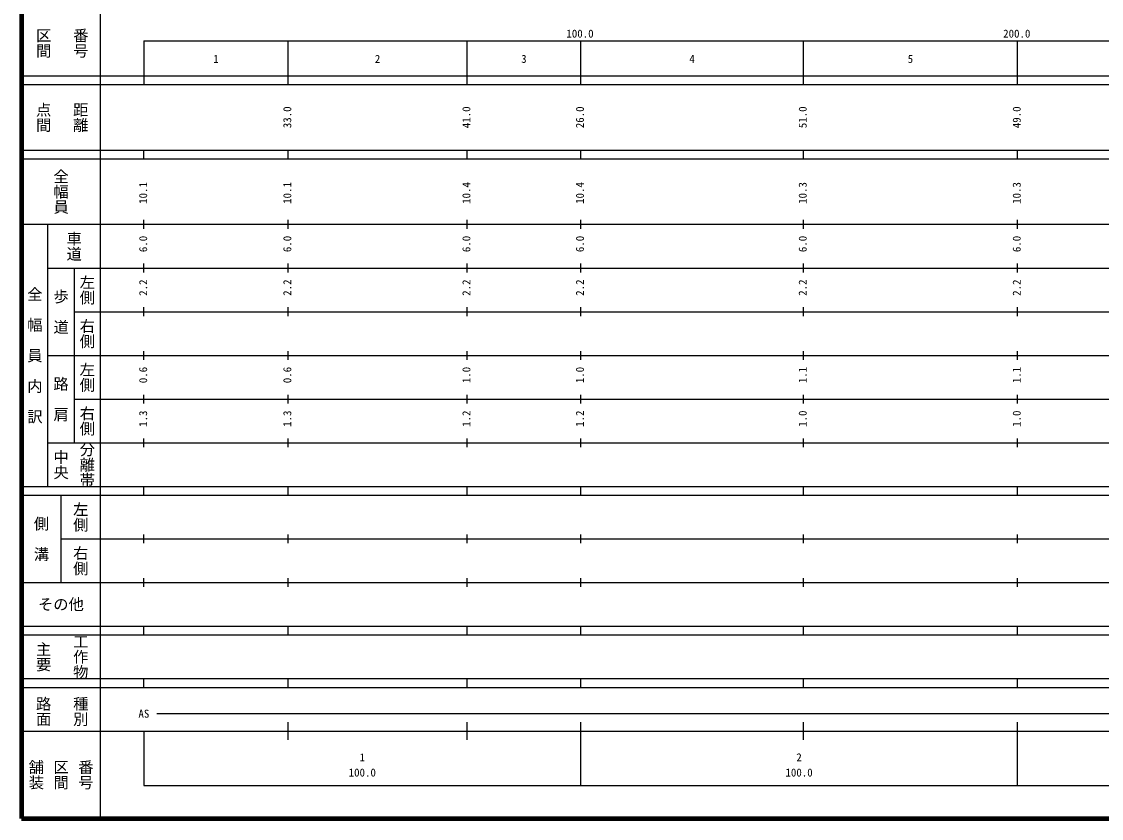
# Model space of a CAD drawing. Units: millimetres on the paper, enlarged 1000 times. Extents: x 40000 to 680000, y 20000 to 380000.
# Drawn here: x 40000 to 287220, y 20000 to 202409 of the extents above; entities that cross this region are included whole.
import ezdxf
from ezdxf.enums import TextEntityAlignment as Align

# ---------------------------------------------------------------- set-up
doc = ezdxf.new("R2010")
doc.units = ezdxf.units.MM
doc.header["$LTSCALE"] = 1000
doc.layers.add('M-TTL', color=2, linetype='Continuous', lineweight=140)
doc.layers.add('M-TTL-BAND', color=7, linetype='Continuous', lineweight=25)
doc.styles.add('@ＭＳ ゴシック', font='')
doc.styles.add('ＭＳ ゴシック', font='')
doc.styles.get('@ＭＳ ゴシック').set_extended_font_data('@MS Gothic')
doc.styles.get('ＭＳ ゴシック').set_extended_font_data('MS Gothic')

msp = doc.modelspace()

# ---------------------------------------------------------------- linework, layer by layer
at = {"layer": 'M-TTL'}
for p, q in [((40000, 380000), (40000, 20000)), ((40000, 20000), (680000, 20000))]:
    msp.add_line(p, q, dxfattribs=at)
at = {"layer": 'M-TTL-BAND'}
for p, q in [((58000, 370000), (58000, 20000)), ((68000, 198000), (579000, 198000)), ((68000, 198000), (68000, 188000)), ((101000, 188000), (101000, 198000)), ((142000, 188000), (142000, 198000)), ((168000, 188000), (168000, 198000)), ((219000, 188000), (219000, 198000)), ((268000, 188000), (268000, 198000)), ((40000, 190000), (579000, 190000)), ((40000, 188000), (579000, 188000)), ((40000, 173000), (579000, 173000)), ((40000, 171000), (579000, 171000)), ((68000, 171000), (68000, 173000)), ((101000, 171000), (101000, 173000)), ((142000, 171000), (142000, 173000)), ((168000, 171000), (168000, 173000)), ((219000, 171000), (219000, 173000)), ((268000, 171000), (268000, 173000)), ((40000, 156000), (579000, 156000)), ((46000, 96000), (46000, 156000)), ((68000, 155000), (68000, 157000)), ((101000, 155000), (101000, 157000)), ((142000, 155000), (142000, 157000)), ((168000, 155000), (168000, 157000)), ((219000, 155000), (219000, 157000)), ((268000, 155000), (268000, 157000)), ((46000, 146000), (579000, 146000)), ((52000, 146000), (52000, 106000)), ((68000, 145000), (68000, 147000)), ((101000, 145000), (101000, 147000)), ((142000, 145000), (142000, 147000)), ((168000, 145000), (168000, 147000)), ((219000, 145000), (219000, 147000)), ((268000, 145000), (268000, 147000)), ((52000, 136000), (579000, 136000)), ((68000, 135000), (68000, 137000)), ((101000, 135000), (101000, 137000)), ((142000, 135000), (142000, 137000)), ((168000, 135000), (168000, 137000)), ((219000, 135000), (219000, 137000)), ((268000, 135000), (268000, 137000)), ((68000, 125000), (68000, 127000)), ((101000, 125000), (101000, 127000)), ((142000, 125000), (142000, 127000)), ((168000, 125000), (168000, 127000)), ((219000, 125000), (219000, 127000)), ((268000, 125000), (268000, 127000)), ((46000, 126000), (579000, 126000)), ((68000, 115000), (68000, 117000)), ((101000, 115000), (101000, 117000)), ((142000, 115000), (142000, 117000)), ((168000, 115000), (168000, 117000)), ((219000, 115000), (219000, 117000)), ((268000, 115000), (268000, 117000)), ((52000, 116000), (579000, 116000)), ((68000, 105000), (68000, 107000)), ((101000, 105000), (101000, 107000)), ((142000, 105000), (142000, 107000)), ((168000, 105000), (168000, 107000)), ((219000, 105000), (219000, 107000)), ((268000, 105000), (268000, 107000)), ((46000, 106000), (579000, 106000)), ((40000, 96000), (579000, 96000)), ((40000, 94000), (579000, 94000)), ((49000, 94000), (49000, 74000)), ((68000, 94000), (68000, 96000)), ((101000, 94000), (101000, 96000)), ((142000, 94000), (142000, 96000)), ((168000, 94000), (168000, 96000)), ((219000, 94000), (219000, 96000)), ((268000, 94000), (268000, 96000)), ((68000, 83000), (68000, 85000)), ((101000, 83000), (101000, 85000)), ((142000, 83000), (142000, 85000)), ((168000, 83000), (168000, 85000)), ((219000, 83000), (219000, 85000)), ((268000, 83000), (268000, 85000)), ((49000, 84000), (579000, 84000)), ((68000, 73000), (68000, 75000)), ((101000, 73000), (101000, 75000)), ((142000, 73000), (142000, 75000)), ((168000, 73000), (168000, 75000)), ((219000, 73000), (219000, 75000)), ((268000, 73000), (268000, 75000)), ((40000, 74000), (579000, 74000)), ((40000, 64000), (579000, 64000)), ((40000, 62000), (579000, 62000)), ((68000, 62000), (68000, 64000)), ((101000, 62000), (101000, 64000)), ((142000, 62000), (142000, 64000)), ((168000, 62000), (168000, 64000)), ((219000, 62000), (219000, 64000)), ((268000, 62000), (268000, 64000)), ((40000, 52000), (579000, 52000)), ((68000, 50000), (68000, 52000)), ((101000, 50000), (101000, 52000)), ((142000, 50000), (142000, 52000)), ((168000, 50000), (168000, 52000)), ((219000, 50000), (219000, 52000)), ((268000, 50000), (268000, 52000)), ((40000, 50000), (579000, 50000)), ((71000, 44000), (565000, 44000)), ((40000, 40000), (579000, 40000)), ((68000, 40000), (68000, 27500)), ((101000, 38000), (101000, 42000)), ((142000, 38000), (142000, 42000)), ((168000, 27500), (168000, 42000)), ((219000, 38000), (219000, 42000)), ((268000, 27500), (268000, 42000)), ((68000, 27500), (579000, 27500))]:
    msp.add_line(p, q, dxfattribs=at)

# ---------------------------------------------------------------- texts
at = {"layer": 'M-TTL-BAND', "style": '@ＭＳ ゴシック'}
for s, p in [('区間', (45000, 197500)), ('番号', (53500, 197500)), ('点間', (45000, 180500)), ('距離', (53500, 180500)), ('全幅員', (49000, 163500)), ('車道', (52000, 151000)), ('左側', (55000, 141000)), ('全\u3000幅\u3000員\u3000内\u3000訳', (43000, 126000)), ('歩\u3000道', (49000, 136000)), ('右側', (55000, 131000)), ('左側', (55000, 121000)), ('路\u3000肩', (49000, 116000)), ('右側', (55000, 111000)), ('中央', (49000, 101000)), ('分離帯', (55000, 101000)), ('左側', (53500, 89000)), ('側\u3000溝', (44500, 84000)), ('右側', (53500, 79000)), ('主要', (45000, 57000)), ('工作物', (53500, 57000)), ('路面', (45000, 44500)), ('種別', (53500, 44500)), ('舗装', (43333, 30000)), ('区間', (49000, 30000)), ('番号', (54667, 30000))]:
    msp.add_text(s, height=2566, rotation=270, dxfattribs=at).set_placement(p, align=Align.MIDDLE_CENTER)
at = {"layer": 'M-TTL-BAND', "style": 'ＭＳ ゴシック'}
for s, p in [('100.0', (167844, 198195)), ('200.0', (267844, 198195)), ('1', (84500, 192405)), ('2', (121500, 192405)), ('3', (155000, 192405)), ('4', (193500, 192405)), ('5', (243500, 192405)), ('AS', (68000, 42500)), ('1', (118000, 32523)), ('2', (218000, 32523)), ('100.0', (118000, 29033)), ('100.0', (218000, 29033))]:
    msp.add_text(s, height=1833, dxfattribs=at).set_placement(p, align=Align.BOTTOM_CENTER)
for s, p in [('33.0', (102290, 180500)), ('41.0', (143290, 180500)), ('26.0', (169290, 180500)), ('51.0', (220290, 180500)), ('49.0', (269290, 180500)), ('10.1', (69290, 163174)), ('10.1', (102290, 163174)), ('10.4', (143290, 163174)), ('10.4', (169290, 163174)), ('10.3', (220290, 163174)), ('10.3', (269290, 163174)), ('6.0', (69290, 151500)), ('6.0', (102290, 151500)), ('6.0', (143290, 151500)), ('6.0', (169290, 151500)), ('6.0', (220290, 151500)), ('6.0', (269290, 151500)), ('2.2', (69290, 141500)), ('2.2', (102290, 141500)), ('2.2', (143290, 141500)), ('2.2', (169290, 141500)), ('2.2', (220290, 141500)), ('2.2', (269290, 141500)), ('0.6', (69290, 121500)), ('0.6', (102290, 121500)), ('1.0', (143290, 121500)), ('1.0', (169290, 121500)), ('1.1', (220290, 121500)), ('1.1', (269290, 121500)), ('1.3', (69290, 111500)), ('1.3', (102290, 111500)), ('1.2', (143290, 111500)), ('1.2', (169290, 111500)), ('1.0', (220290, 111500)), ('1.0', (269290, 111500))]:
    msp.add_text(s, height=1833, rotation=90, dxfattribs=at).set_placement(p, align=Align.BOTTOM_CENTER)
msp.add_text('その他', height=2566, dxfattribs=at).set_placement((49000, 69000), align=Align.MIDDLE_CENTER)

doc.saveas('drawing.dxf')
